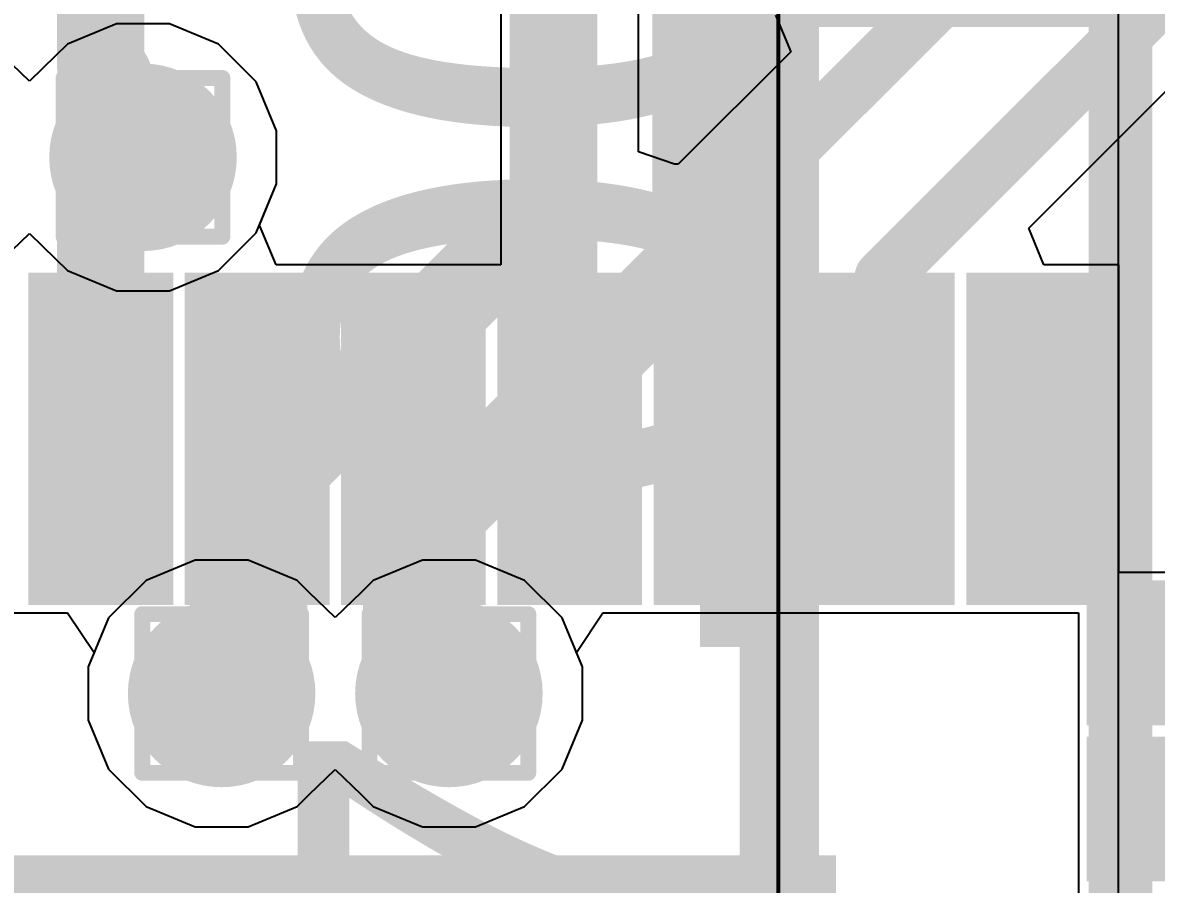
# Model space of a CAD drawing. Header units: inches. Extents: x -6 to 5433, y -4 to 5447.
# Drawn here: x 27.18 to 30.806, y 16.572 to 19.33 of the extents above; entities that cross this region are included whole.
import ezdxf

# ---------------------------------------------------------------- set-up
doc = ezdxf.new("R2010")
doc.units = ezdxf.units.IN
for name, color, linetype in [('Bottom Layer', 5, 'Continuous'), ('Drill Drawing', 1, 'Continuous'), ('Ground', 16, 'Continuous'), ('Mechanical 4', 56, 'Continuous'), ('Power', 76, 'Continuous'), ('Top Layer', 1, 'Continuous'), ('Top Overlay', 2, 'Continuous'), ('Top Paste', 8, 'Continuous'), ('Top Solder', 216, 'Continuous'), ('Via Holes', 16, 'Continuous')]:
    doc.layers.add(name, color=color, linetype=linetype)
doc.styles.add('Arial', font='', dxfattribs={"height": 0.2})
doc.styles.get('Arial').set_extended_font_data('Arial')

# ---------------------------------------------------------------- blocks, each defined once
blk = doc.blocks.new('64_VQFN__9_9__22')
at = {"layer": 'Top Layer'}
for points in [[(0.6200013, 4.86500297), (0.88000078, 4.86500297), (0.88000078, 4.005002149999999), (0.6200013, 4.005002149999999)], [(1.1200003, 4.86500297), (1.37999978, 4.86500297), (1.37999978, 4.005002149999999), (1.1200003, 4.005002149999999)], [(1.6199993, 4.86500297), (1.87999878, 4.86500297), (1.87999878, 4.005002149999999), (1.6199993, 4.005002149999999)], [(2.12000084, 4.86500297), (2.38000032, 4.86500297), (2.38000032, 4.005002149999999), (2.12000084, 4.005002149999999)], [(2.61999984, 4.86500297), (2.87999932, 4.86500297), (2.87999932, 4.005002149999999), (2.61999984, 4.005002149999999)], [(3.12000138, 4.86500297), (3.38000086, 4.86500297), (3.38000086, 4.005002149999999), (3.12000138, 4.005002149999999)], [(3.62000038, 4.86500297), (3.87999986, 4.86500297), (3.87999986, 4.005002149999999), (3.62000038, 4.005002149999999)], [(4.00499961, 3.8800024), (4.865000429999999, 3.8800024), (4.865000429999999, 3.62000292), (4.00499961, 3.62000292)], [(4.00499961, 3.3800034), (4.865000429999999, 3.3800034), (4.865000429999999, 3.12000392), (4.00499961, 3.12000392)]]:
    blk.add_hatch(color=1, dxfattribs=at).paths.add_polyline_path(points)
at = {"layer": 'Top Paste'}
for points in [[(0.6200013, 4.86500297), (0.88000078, 4.86500297), (0.88000078, 4.005002149999999), (0.6200013, 4.005002149999999)], [(1.1200003, 4.86500297), (1.37999978, 4.86500297), (1.37999978, 4.005002149999999), (1.1200003, 4.005002149999999)], [(1.6199993, 4.86500297), (1.87999878, 4.86500297), (1.87999878, 4.005002149999999), (1.6199993, 4.005002149999999)], [(2.12000084, 4.86500297), (2.38000032, 4.86500297), (2.38000032, 4.005002149999999), (2.12000084, 4.005002149999999)], [(2.61999984, 4.86500297), (2.87999932, 4.86500297), (2.87999932, 4.005002149999999), (2.61999984, 4.005002149999999)], [(3.12000138, 4.86500297), (3.38000086, 4.86500297), (3.38000086, 4.005002149999999), (3.12000138, 4.005002149999999)], [(3.62000038, 4.86500297), (3.87999986, 4.86500297), (3.87999986, 4.005002149999999), (3.62000038, 4.005002149999999)], [(4.00499961, 3.8800024), (4.865000429999999, 3.8800024), (4.865000429999999, 3.62000292), (4.00499961, 3.62000292)], [(4.00499961, 3.3800034), (4.865000429999999, 3.3800034), (4.865000429999999, 3.12000392), (4.00499961, 3.12000392)]]:
    blk.add_hatch(color=8, dxfattribs=at).paths.add_polyline_path(points)
at = {"layer": 'Top Solder'}
for points in [[(0.5184013, 4.966602969999999), (0.98160078, 4.966602969999999), (0.98160078, 3.903402149999999), (0.5184013, 3.903402149999999)], [(1.0184003, 4.966602969999999), (1.48159978, 4.966602969999999), (1.48159978, 3.903402149999999), (1.0184003, 3.903402149999999)], [(1.5183993, 4.966602969999999), (1.98159878, 4.966602969999999), (1.98159878, 3.903402149999999), (1.5183993, 3.903402149999999)], [(2.01840084, 4.966602969999999), (2.48160032, 4.966602969999999), (2.48160032, 3.903402149999999), (2.01840084, 3.903402149999999)], [(2.51839984, 4.966602969999999), (2.98159932, 4.966602969999999), (2.98159932, 3.903402149999999), (2.51839984, 3.903402149999999)], [(3.01840138, 4.966602969999999), (3.48160086, 4.966602969999999), (3.48160086, 3.903402149999999), (3.01840138, 3.903402149999999)], [(3.51840038, 4.966602969999999), (3.98159986, 4.966602969999999), (3.98159986, 3.903402149999999), (3.51840038, 3.903402149999999)], [(3.90339961, 3.9816024), (4.96660043, 3.9816024), (4.96660043, 3.51840292), (3.90339961, 3.51840292)], [(3.90339961, 3.4816034), (4.96660043, 3.4816034), (4.96660043, 3.01840392), (3.90339961, 3.01840392)], [(-3.10160035, 3.10160289), (3.10160035, 3.10160289), (3.10160035, -3.10159781), (-3.10160035, -3.10159781)]]:
    blk.add_hatch(color=216, dxfattribs=at).paths.add_polyline_path(points)
blk = doc.blocks.new('C___0603_178')
at = {"layer": 'Top Layer'}
for points in [[(-0.3809999999999999, 0.4445), (-0.3809999999999999, -0.4445), (-1.143, -0.4445), (-1.143, 0.4445)], [(1.143, 0.4445), (1.143, -0.4445), (0.3809999999999999, -0.4445), (0.3809999999999999, 0.4445)]]:
    blk.add_hatch(color=1, dxfattribs=at).paths.add_polyline_path(points)
at = {"layer": 'Top Paste'}
for points in [[(-0.3809999999999999, 0.4445), (-0.3809999999999999, -0.4445), (-1.143, -0.4445), (-1.143, 0.4445)], [(1.143, 0.4445), (1.143, -0.4445), (0.3809999999999999, -0.4445), (0.3809999999999999, 0.4445)]]:
    blk.add_hatch(color=8, dxfattribs=at).paths.add_polyline_path(points)
at = {"layer": 'Top Solder'}
for points in [[(-0.3210001199999999, 0.50449988), (-0.3210001199999999, -0.50449988), (-1.20299988, -0.50449988), (-1.20299988, 0.50449988)], [(1.20299988, 0.50449988), (1.20299988, -0.50449988), (0.3210001199999999, -0.50449988), (0.3210001199999999, 0.50449988)]]:
    blk.add_hatch(color=216, dxfattribs=at).paths.add_polyline_path(points)
at = {"layer": 'Top Overlay'}
for points in [[(-0.4571999999999999, 0.5334, 0.127, 0.127, 0), (-1.2446, 0.5334, 0.127, 0.127, 0)], [(-1.2446, -0.5334, 0.127, 0.127, 0), (-1.2446, 0.5334, 0.127, 0.127, 0)], [(1.2446, 0.5334, 0.127, 0.127, 0), (0.4571999999999999, 0.5334, 0.127, 0.127, 0)], [(1.2446, -0.5334, 0.127, 0.127, 0), (1.2446, 0.5334, 0.127, 0.127, 0)], [(-0.4571999999999999, -0.5334, 0.127, 0.127, 0), (-1.2446, -0.5334, 0.127, 0.127, 0)], [(1.2446, -0.5334, 0.127, 0.127, 0), (0.4571999999999999, -0.5334, 0.127, 0.127, 0)]]:
    blk.add_lwpolyline(points, format="xyseb", dxfattribs=at)
for points in [[(-1.27635, 0.5334, 0.0635, 0.0635, 1), (-1.21285, 0.5334, 0.0635, 0.0635, 1)], [(-1.27635, 0.5334, 0.0635, 0.0635, 1), (-1.21285, 0.5334, 0.0635, 0.0635, 1)], [(-0.4889499999999999, 0.5334, 0.0635, 0.0635, 1), (-0.42545, 0.5334, 0.0635, 0.0635, 1)], [(0.42545, 0.5334, 0.0635, 0.0635, 1), (0.4889499999999999, 0.5334, 0.0635, 0.0635, 1)], [(1.21285, 0.5334, 0.0635, 0.0635, 1), (1.27635, 0.5334, 0.0635, 0.0635, 1)], [(1.21285, 0.5334, 0.0635, 0.0635, 1), (1.27635, 0.5334, 0.0635, 0.0635, 1)], [(-1.27635, -0.5334, 0.0635, 0.0635, 1), (-1.21285, -0.5334, 0.0635, 0.0635, 1)], [(-1.27635, -0.5334, 0.0635, 0.0635, 1), (-1.21285, -0.5334, 0.0635, 0.0635, 1)], [(-0.4889499999999999, -0.5334, 0.0635, 0.0635, 1), (-0.42545, -0.5334, 0.0635, 0.0635, 1)], [(0.42545, -0.5334, 0.0635, 0.0635, 1), (0.4889499999999999, -0.5334, 0.0635, 0.0635, 1)], [(1.21285, -0.5334, 0.0635, 0.0635, 1), (1.27635, -0.5334, 0.0635, 0.0635, 1)], [(1.21285, -0.5334, 0.0635, 0.0635, 1), (1.27635, -0.5334, 0.0635, 0.0635, 1)]]:
    blk.add_lwpolyline(points, format="xyseb", close=True, dxfattribs=at)

msp = doc.modelspace()

# ---------------------------------------------------------------- hatches: boundary and pattern name
at = {"layer": 'Bottom Layer'}
h = msp.add_hatch(color=5, dxfattribs=at)
edge = h.paths.add_edge_path()
edge.add_arc((27.56453974, 18.89890556), 0.2999994, 0, 360)
h = msp.add_hatch(color=5, dxfattribs=at)
edge = h.paths.add_edge_path()
edge.add_arc((27.81613436, 17.18305428), 0.2999994, 0, 360)
h = msp.add_hatch(color=5, dxfattribs=at)
edge = h.paths.add_edge_path()
edge.add_arc((28.54313316, 17.18305428), 0.2999994, 0, 360)
at = {"layer": 'Ground'}
h = msp.add_hatch(color=16, dxfattribs=at)
edge = h.paths.add_edge_path()
edge.add_arc((27.56453974, 18.89890556), 0.2999994, 0, 360)
h = msp.add_hatch(color=16, dxfattribs=at)
edge = h.paths.add_edge_path()
edge.add_arc((27.81613436, 17.18305428), 0.2999994, 0, 360)
h = msp.add_hatch(color=16, dxfattribs=at)
edge = h.paths.add_edge_path()
edge.add_arc((28.54313316, 17.18305428), 0.2999994, 0, 360)
at = {"layer": 'Power'}
h = msp.add_hatch(color=76, dxfattribs=at)
edge = h.paths.add_edge_path()
edge.add_arc((27.56453974, 18.89890556), 0.2999994, 0, 360)
h = msp.add_hatch(color=76, dxfattribs=at)
edge = h.paths.add_edge_path()
edge.add_arc((27.81613436, 17.18305428), 0.2999994, 0, 360)
h = msp.add_hatch(color=76, dxfattribs=at)
edge = h.paths.add_edge_path()
edge.add_arc((28.54313316, 17.18305428), 0.2999994, 0, 360)
at = {"layer": 'Top Layer'}
h = msp.add_hatch(color=1, dxfattribs=at)
edge = h.paths.add_edge_path()
edge.add_arc((27.56453974, 18.89890556), 0.2999994, 0, 360)
h = msp.add_hatch(color=1, dxfattribs=at)
edge = h.paths.add_edge_path()
edge.add_arc((27.81613436, 17.18305428), 0.2999994, 0, 360)
h = msp.add_hatch(color=1, dxfattribs=at)
edge = h.paths.add_edge_path()
edge.add_arc((28.54313316, 17.18305428), 0.2999994, 0, 360)
at = {"layer": 'Via Holes'}
h = msp.add_hatch(color=7, dxfattribs=at)
edge = h.paths.add_edge_path()
edge.add_arc((27.56453974, 18.89890556), 0.1499997, 0, 360)
h = msp.add_hatch(color=7, dxfattribs=at)
edge = h.paths.add_edge_path()
edge.add_arc((27.81613436, 17.18305428), 0.1499997, 0, 360)
h = msp.add_hatch(color=7, dxfattribs=at)
edge = h.paths.add_edge_path()
edge.add_arc((28.54313316, 17.18305428), 0.1499997, 0, 360)

# ---------------------------------------------------------------- linework, layer by layer
at = {"layer": 'Bottom Layer'}
for points in [[(29.33393422, 18.57300578, 0.2794, 0.2794, 0), (29.33393422, 27.15566832, 0.2794, 0.2794, 0)], [(28.87673422, 18.7623831, 0.2794, 0.2794, 0), (28.87673422, 23.705947, 0.2794, 0.2794, 0)], [(30.69155914, 15.02797604, 0.2032, 0.2032, 0), (30.69155914, 22.34024996, 0.2032, 0.2032, 0)], [(27.42964034, 19.18008356, 0.2794, 0.2794, 0), (27.42964034, 19.88219798, 0.2794, 0.2794, 0)], [(27.42964034, 19.18008356, 0.2794, 0.2794, 0), (27.45504288, 19.15468102, 0.2794, 0.2794, 0)], [(27.45504288, 19.00840242, 0.2794, 0.2794, 0), (27.45504288, 19.15468102, 0.2794, 0.2794, 0)], [(27.45504288, 19.00840242, 0.2794, 0.2794, 0), (27.56453974, 18.89890556, 0.2794, 0.2794, 0)], [(27.95103376, 17.83668264, 0.2794, 0.2794, 0), (28.87673422, 18.7623831, 0.2794, 0.2794, 0)], [(28.40823376, 17.64730532, 0.2794, 0.2794, 0), (29.33393422, 18.57300578, 0.2794, 0.2794, 0)], [(27.95103376, 17.31795368, 0.2794, 0.2794, 0), (27.95103376, 17.83668264, 0.2794, 0.2794, 0)], [(28.40823376, 17.31795368, 0.2794, 0.2794, 0), (28.40823376, 17.64730532, 0.2794, 0.2794, 0)], [(27.81613436, 17.18305428, 0.2794, 0.2794, 0), (27.95103376, 17.31795368, 0.2794, 0.2794, 0)], [(28.40823376, 17.31795368, 0.2794, 0.2794, 0), (28.54313316, 17.18305428, 0.2794, 0.2794, 0)]]:
    msp.add_lwpolyline(points, format="xyseb", dxfattribs=at)
for points in [[(27.35979034, 19.18008356, 0.1397, 0.1397, 1), (27.49949034, 19.18008356, 0.1397, 0.1397, 1)], [(27.35979034, 19.18008356, 0.1397, 0.1397, 1), (27.49949034, 19.18008356, 0.1397, 0.1397, 1)], [(27.38519288, 19.15468102, 0.1397, 0.1397, 1), (27.52489288, 19.15468102, 0.1397, 0.1397, 1)], [(27.38519288, 19.15468102, 0.1397, 0.1397, 1), (27.52489288, 19.15468102, 0.1397, 0.1397, 1)], [(27.38519288, 19.00840242, 0.1397, 0.1397, 1), (27.52489288, 19.00840242, 0.1397, 0.1397, 1)], [(27.38519288, 19.00840242, 0.1397, 0.1397, 1), (27.52489288, 19.00840242, 0.1397, 0.1397, 1)], [(27.49468974, 18.89890556, 0.1397, 0.1397, 1), (27.63438974, 18.89890556, 0.1397, 0.1397, 1)], [(28.80688422, 18.7623831, 0.1397, 0.1397, 1), (28.94658422, 18.7623831, 0.1397, 0.1397, 1)], [(28.80688422, 18.7623831, 0.1397, 0.1397, 1), (28.94658422, 18.7623831, 0.1397, 0.1397, 1)], [(29.26408422, 18.57300578, 0.1397, 0.1397, 1), (29.40378422, 18.57300578, 0.1397, 0.1397, 1)], [(29.26408422, 18.57300578, 0.1397, 0.1397, 1), (29.40378422, 18.57300578, 0.1397, 0.1397, 1)], [(27.88118376, 17.83668264, 0.1397, 0.1397, 1), (28.02088376, 17.83668264, 0.1397, 0.1397, 1)], [(27.88118376, 17.83668264, 0.1397, 0.1397, 1), (28.02088376, 17.83668264, 0.1397, 0.1397, 1)], [(28.33838376, 17.64730532, 0.1397, 0.1397, 1), (28.47808376, 17.64730532, 0.1397, 0.1397, 1)], [(28.33838376, 17.64730532, 0.1397, 0.1397, 1), (28.47808376, 17.64730532, 0.1397, 0.1397, 1)], [(27.88118376, 17.31795368, 0.1397, 0.1397, 1), (28.02088376, 17.31795368, 0.1397, 0.1397, 1)], [(27.88118376, 17.31795368, 0.1397, 0.1397, 1), (28.02088376, 17.31795368, 0.1397, 0.1397, 1)], [(28.33838376, 17.31795368, 0.1397, 0.1397, 1), (28.47808376, 17.31795368, 0.1397, 0.1397, 1)], [(28.33838376, 17.31795368, 0.1397, 0.1397, 1), (28.47808376, 17.31795368, 0.1397, 0.1397, 1)], [(27.74628436, 17.18305428, 0.1397, 0.1397, 1), (27.88598436, 17.18305428, 0.1397, 0.1397, 1)], [(28.47328316, 17.18305428, 0.1397, 0.1397, 1), (28.61298316, 17.18305428, 0.1397, 0.1397, 1)]]:
    msp.add_lwpolyline(points, format="xyseb", close=True, dxfattribs=at)
at = {"layer": 'Drill Drawing'}
for points in [[(27.31053974, 19.15290556, 0.0508, 0.0508, 0), (27.81853974, 19.15290556, 0.0508, 0.0508, 0)], [(27.31053974, 18.64490556, 0.0508, 0.0508, 0), (27.31053974, 19.15290556, 0.0508, 0.0508, 0)], [(27.81853974, 18.64490556, 0.0508, 0.0508, 0), (27.81853974, 19.15290556, 0.0508, 0.0508, 0)], [(27.41213974, 19.05130556, 0.0508, 0.0508, 0), (27.71693974, 19.05130556, 0.0508, 0.0508, 0)], [(27.41213974, 18.74650556, 0.0508, 0.0508, 0), (27.41213974, 19.05130556, 0.0508, 0.0508, 0)], [(27.71693974, 18.74650556, 0.0508, 0.0508, 0), (27.71693974, 19.05130556, 0.0508, 0.0508, 0)], [(27.41213974, 18.74650556, 0.0508, 0.0508, 0), (27.71693974, 18.74650556, 0.0508, 0.0508, 0)], [(27.31053974, 18.64490556, 0.0508, 0.0508, 0), (27.81853974, 18.64490556, 0.0508, 0.0508, 0)], [(27.56213436, 17.43705428, 0.0508, 0.0508, 0), (28.07013436, 17.43705428, 0.0508, 0.0508, 0)], [(27.56213436, 16.92905428, 0.0508, 0.0508, 0), (27.56213436, 17.43705428, 0.0508, 0.0508, 0)], [(28.07013436, 16.92905428, 0.0508, 0.0508, 0), (28.07013436, 17.43705428, 0.0508, 0.0508, 0)], [(28.28913316, 17.43705428, 0.0508, 0.0508, 0), (28.79713316, 17.43705428, 0.0508, 0.0508, 0)], [(28.28913316, 16.92905428, 0.0508, 0.0508, 0), (28.28913316, 17.43705428, 0.0508, 0.0508, 0)], [(28.79713316, 16.92905428, 0.0508, 0.0508, 0), (28.79713316, 17.43705428, 0.0508, 0.0508, 0)], [(27.66373436, 17.33545428, 0.0508, 0.0508, 0), (27.96853436, 17.33545428, 0.0508, 0.0508, 0)], [(27.66373436, 17.03065428, 0.0508, 0.0508, 0), (27.66373436, 17.33545428, 0.0508, 0.0508, 0)], [(27.96853436, 17.03065428, 0.0508, 0.0508, 0), (27.96853436, 17.33545428, 0.0508, 0.0508, 0)], [(28.39073316, 17.33545428, 0.0508, 0.0508, 0), (28.69553316, 17.33545428, 0.0508, 0.0508, 0)], [(28.39073316, 17.03065428, 0.0508, 0.0508, 0), (28.39073316, 17.33545428, 0.0508, 0.0508, 0)], [(28.69553316, 17.03065428, 0.0508, 0.0508, 0), (28.69553316, 17.33545428, 0.0508, 0.0508, 0)], [(27.66373436, 17.03065428, 0.0508, 0.0508, 0), (27.96853436, 17.03065428, 0.0508, 0.0508, 0)], [(28.39073316, 17.03065428, 0.0508, 0.0508, 0), (28.69553316, 17.03065428, 0.0508, 0.0508, 0)], [(27.56213436, 16.92905428, 0.0508, 0.0508, 0), (28.07013436, 16.92905428, 0.0508, 0.0508, 0)], [(28.28913316, 16.92905428, 0.0508, 0.0508, 0), (28.79713316, 16.92905428, 0.0508, 0.0508, 0)]]:
    msp.add_lwpolyline(points, format="xyseb", dxfattribs=at)
for points in [[(27.29783974, 19.15290556, 0.0254, 0.0254, 1), (27.32323974, 19.15290556, 0.0254, 0.0254, 1)], [(27.29783974, 19.15290556, 0.0254, 0.0254, 1), (27.32323974, 19.15290556, 0.0254, 0.0254, 1)], [(27.80583974, 19.15290556, 0.0254, 0.0254, 1), (27.83123974, 19.15290556, 0.0254, 0.0254, 1)], [(27.80583974, 19.15290556, 0.0254, 0.0254, 1), (27.83123974, 19.15290556, 0.0254, 0.0254, 1)], [(27.39943973999999, 19.05130556, 0.0254, 0.0254, 1), (27.42483974, 19.05130556, 0.0254, 0.0254, 1)], [(27.39943973999999, 19.05130556, 0.0254, 0.0254, 1), (27.42483974, 19.05130556, 0.0254, 0.0254, 1)], [(27.70423973999999, 19.05130556, 0.0254, 0.0254, 1), (27.72963974, 19.05130556, 0.0254, 0.0254, 1)], [(27.70423973999999, 19.05130556, 0.0254, 0.0254, 1), (27.72963974, 19.05130556, 0.0254, 0.0254, 1)], [(27.39943973999999, 18.74650556, 0.0254, 0.0254, 1), (27.42483974, 18.74650556, 0.0254, 0.0254, 1)], [(27.39943973999999, 18.74650556, 0.0254, 0.0254, 1), (27.42483974, 18.74650556, 0.0254, 0.0254, 1)], [(27.70423973999999, 18.74650556, 0.0254, 0.0254, 1), (27.72963974, 18.74650556, 0.0254, 0.0254, 1)], [(27.70423973999999, 18.74650556, 0.0254, 0.0254, 1), (27.72963974, 18.74650556, 0.0254, 0.0254, 1)], [(27.29783974, 18.64490556, 0.0254, 0.0254, 1), (27.32323974, 18.64490556, 0.0254, 0.0254, 1)], [(27.29783974, 18.64490556, 0.0254, 0.0254, 1), (27.32323974, 18.64490556, 0.0254, 0.0254, 1)], [(27.80583974, 18.64490556, 0.0254, 0.0254, 1), (27.83123974, 18.64490556, 0.0254, 0.0254, 1)], [(27.80583974, 18.64490556, 0.0254, 0.0254, 1), (27.83123974, 18.64490556, 0.0254, 0.0254, 1)], [(27.54943436, 17.43705428, 0.0254, 0.0254, 1), (27.57483436, 17.43705428, 0.0254, 0.0254, 1)], [(27.54943436, 17.43705428, 0.0254, 0.0254, 1), (27.57483436, 17.43705428, 0.0254, 0.0254, 1)], [(28.05743435999999, 17.43705428, 0.0254, 0.0254, 1), (28.08283436, 17.43705428, 0.0254, 0.0254, 1)], [(28.05743435999999, 17.43705428, 0.0254, 0.0254, 1), (28.08283436, 17.43705428, 0.0254, 0.0254, 1)], [(28.27643316, 17.43705428, 0.0254, 0.0254, 1), (28.30183316, 17.43705428, 0.0254, 0.0254, 1)], [(28.27643316, 17.43705428, 0.0254, 0.0254, 1), (28.30183316, 17.43705428, 0.0254, 0.0254, 1)], [(28.78443316, 17.43705428, 0.0254, 0.0254, 1), (28.80983316, 17.43705428, 0.0254, 0.0254, 1)], [(28.78443316, 17.43705428, 0.0254, 0.0254, 1), (28.80983316, 17.43705428, 0.0254, 0.0254, 1)], [(27.65103436, 17.33545428, 0.0254, 0.0254, 1), (27.67643436, 17.33545428, 0.0254, 0.0254, 1)], [(27.65103436, 17.33545428, 0.0254, 0.0254, 1), (27.67643436, 17.33545428, 0.0254, 0.0254, 1)], [(27.95583436, 17.33545428, 0.0254, 0.0254, 1), (27.98123436, 17.33545428, 0.0254, 0.0254, 1)], [(27.95583436, 17.33545428, 0.0254, 0.0254, 1), (27.98123436, 17.33545428, 0.0254, 0.0254, 1)], [(28.37803316, 17.33545428, 0.0254, 0.0254, 1), (28.40343316, 17.33545428, 0.0254, 0.0254, 1)], [(28.37803316, 17.33545428, 0.0254, 0.0254, 1), (28.40343316, 17.33545428, 0.0254, 0.0254, 1)], [(28.68283316, 17.33545428, 0.0254, 0.0254, 1), (28.70823316, 17.33545428, 0.0254, 0.0254, 1)], [(28.68283316, 17.33545428, 0.0254, 0.0254, 1), (28.70823316, 17.33545428, 0.0254, 0.0254, 1)], [(27.65103436, 17.03065428, 0.0254, 0.0254, 1), (27.67643436, 17.03065428, 0.0254, 0.0254, 1)], [(27.65103436, 17.03065428, 0.0254, 0.0254, 1), (27.67643436, 17.03065428, 0.0254, 0.0254, 1)], [(27.95583436, 17.03065428, 0.0254, 0.0254, 1), (27.98123436, 17.03065428, 0.0254, 0.0254, 1)], [(27.95583436, 17.03065428, 0.0254, 0.0254, 1), (27.98123436, 17.03065428, 0.0254, 0.0254, 1)], [(28.37803316, 17.03065428, 0.0254, 0.0254, 1), (28.40343316, 17.03065428, 0.0254, 0.0254, 1)], [(28.37803316, 17.03065428, 0.0254, 0.0254, 1), (28.40343316, 17.03065428, 0.0254, 0.0254, 1)], [(28.68283316, 17.03065428, 0.0254, 0.0254, 1), (28.70823316, 17.03065428, 0.0254, 0.0254, 1)], [(28.68283316, 17.03065428, 0.0254, 0.0254, 1), (28.70823316, 17.03065428, 0.0254, 0.0254, 1)], [(27.54943436, 16.92905428, 0.0254, 0.0254, 1), (27.57483436, 16.92905428, 0.0254, 0.0254, 1)], [(27.54943436, 16.92905428, 0.0254, 0.0254, 1), (27.57483436, 16.92905428, 0.0254, 0.0254, 1)], [(28.05743435999999, 16.92905428, 0.0254, 0.0254, 1), (28.08283436, 16.92905428, 0.0254, 0.0254, 1)], [(28.05743435999999, 16.92905428, 0.0254, 0.0254, 1), (28.08283436, 16.92905428, 0.0254, 0.0254, 1)], [(28.27643316, 16.92905428, 0.0254, 0.0254, 1), (28.30183316, 16.92905428, 0.0254, 0.0254, 1)], [(28.27643316, 16.92905428, 0.0254, 0.0254, 1), (28.30183316, 16.92905428, 0.0254, 0.0254, 1)], [(28.78443316, 16.92905428, 0.0254, 0.0254, 1), (28.80983316, 16.92905428, 0.0254, 0.0254, 1)], [(28.78443316, 16.92905428, 0.0254, 0.0254, 1), (28.80983316, 16.92905428, 0.0254, 0.0254, 1)]]:
    msp.add_lwpolyline(points, format="xyseb", close=True, dxfattribs=at)
at = {"layer": 'Ground'}
for p, q in [((27.47960467999999, 19.32590496), (27.32266569999999, 19.2608962)), ((27.6494748, 19.32590496), (27.47960467999999, 19.32590496)), ((27.80641378, 19.2608962), (27.6494748, 19.32590496)), ((27.32266569999999, 19.2608962), (27.28400689999999, 19.2222374)), ((27.92653038, 19.1407796), (27.80641378, 19.2608962)), ((27.20104034, 19.14223756), (27.11807378, 19.2222374)), ((27.28400689999999, 19.2222374), (27.20104034, 19.14223756)), ((27.99153914, 18.98384062), (27.92653038, 19.1407796)), ((27.99153914, 18.8139705), (27.99153914, 18.98384062)), ((27.92653038, 18.65703152), (27.99153914, 18.8139705)), ((27.11807378, 18.57557372), (27.20104034, 18.65557356)), ((27.20104034, 18.65557356), (27.28400689999999, 18.57557372)), ((27.80641378, 18.53691492), (27.92653038, 18.65703152)), ((27.28400689999999, 18.57557372), (27.32266569999999, 18.53691492)), ((27.32266569999999, 18.53691492), (27.47960467999999, 18.47190616)), ((27.6494748, 18.47190616), (27.80641378, 18.53691492)), ((27.47960467999999, 18.47190616), (27.6494748, 18.47190616)), ((27.7311993, 17.61005368), (27.57426032, 17.54504492)), ((27.90106942, 17.61005368), (27.7311993, 17.61005368)), ((28.0580084, 17.54504492), (27.90106942, 17.61005368)), ((28.4581981, 17.61005368), (28.30125912, 17.54504492)), ((28.62806822, 17.61005368), (28.4581981, 17.61005368)), ((28.7850072, 17.54504492), (28.62806822, 17.61005368)), ((27.57426032, 17.54504492), (27.45414372, 17.42492832)), ((28.0966672, 17.50638612), (28.0580084, 17.54504492)), ((28.30125912, 17.54504492), (28.26260032, 17.50638612)), ((28.90512379999999, 17.42492832), (28.7850072, 17.54504492)), ((28.17963376, 17.42638628), (28.0966672, 17.50638612)), ((28.26260032, 17.50638612), (28.17963376, 17.42638628)), ((27.45414372, 17.42492832), (27.38913496, 17.26798934)), ((28.97013256, 17.26798934), (28.90512379999999, 17.42492832)), ((27.38913496, 17.26798934), (27.38913496, 17.09811922)), ((28.97013256, 17.09811922), (28.97013256, 17.26798934)), ((27.38913496, 17.09811922), (27.45414372, 16.94118024)), ((28.90512379999999, 16.94118024), (28.97013256, 17.09811922)), ((27.45414372, 16.94118024), (27.57426032, 16.82106364)), ((28.0966672, 16.85972244), (28.17963376, 16.93972228)), ((28.17963376, 16.93972228), (28.26260032, 16.85972244)), ((28.7850072, 16.82106364), (28.90512379999999, 16.94118024)), ((28.0580084, 16.82106364), (28.0966672, 16.85972244)), ((28.26260032, 16.85972244), (28.30125912, 16.82106364)), ((27.57426032, 16.82106364), (27.7311993, 16.75605488)), ((27.90106942, 16.75605488), (28.0580084, 16.82106364)), ((28.30125912, 16.82106364), (28.4581981, 16.75605488)), ((28.62806822, 16.75605488), (28.7850072, 16.82106364)), ((27.7311993, 16.75605488), (27.90106942, 16.75605488)), ((28.4581981, 16.75605488), (28.62806822, 16.75605488))]:
    msp.add_line(p, q, dxfattribs=at)
at = {"layer": 'Mechanical 4'}
for points in [[(29.59998906, 12.550013, 0.254, 0.254, 0), (29.59998906, 27.45001368, 0.254, 0.254, 0)], [(29.59718998, 12.54498888, 0.0127, 0.0127, 0), (29.59718998, 27.44498956, 0.0127, 0.0127, 0)]]:
    msp.add_lwpolyline(points, format="xyseb", dxfattribs=at)
at = {"layer": 'Power'}
for p, q in [((30.68463256, 20.57345644), (30.68463256, 8.750962939999999)), ((27.47960467999999, 19.32590496), (27.32266569999999, 19.2608962)), ((27.6494748, 19.32590496), (27.47960467999999, 19.32590496)), ((27.80641378, 19.2608962), (27.6494748, 19.32590496)), ((27.32266569999999, 19.2608962), (27.28400689999999, 19.2222374)), ((27.92653038, 19.1407796), (27.80641378, 19.2608962)), ((27.20104034, 19.14223756), (27.11807378, 19.2222374)), ((27.28400689999999, 19.2222374), (27.20104034, 19.14223756)), ((27.99153914, 18.98384062), (27.92653038, 19.1407796)), ((27.99153914, 18.8139705), (27.99153914, 18.98384062)), ((27.92653038, 18.65703152), (27.99153914, 18.8139705)), ((27.11807378, 18.57557372), (27.20104034, 18.65557356)), ((27.20104034, 18.65557356), (27.28400689999999, 18.57557372)), ((27.80641378, 18.53691492), (27.92653038, 18.65703152)), ((27.28400689999999, 18.57557372), (27.32266569999999, 18.53691492)), ((27.32266569999999, 18.53691492), (27.47960467999999, 18.47190616)), ((27.6494748, 18.47190616), (27.80641378, 18.53691492)), ((27.47960467999999, 18.47190616), (27.6494748, 18.47190616)), ((27.7311993, 17.61005368), (27.57426032, 17.54504492)), ((27.90106942, 17.61005368), (27.7311993, 17.61005368)), ((28.0580084, 17.54504492), (27.90106942, 17.61005368)), ((28.4581981, 17.61005368), (28.30125912, 17.54504492)), ((28.62806822, 17.61005368), (28.4581981, 17.61005368)), ((28.7850072, 17.54504492), (28.62806822, 17.61005368)), ((27.57426032, 17.54504492), (27.45414372, 17.42492832)), ((28.0966672, 17.50638612), (28.0580084, 17.54504492)), ((28.30125912, 17.54504492), (28.26260032, 17.50638612)), ((28.90512379999999, 17.42492832), (28.7850072, 17.54504492)), ((28.17963376, 17.42638628), (28.0966672, 17.50638612)), ((28.26260032, 17.50638612), (28.17963376, 17.42638628)), ((27.45414372, 17.42492832), (27.38913496, 17.26798934)), ((28.97013256, 17.26798934), (28.90512379999999, 17.42492832)), ((27.38913496, 17.26798934), (27.38913496, 17.09811922)), ((28.97013256, 17.09811922), (28.97013256, 17.26798934)), ((27.38913496, 17.09811922), (27.45414372, 16.94118024)), ((28.90512379999999, 16.94118024), (28.97013256, 17.09811922)), ((27.45414372, 16.94118024), (27.57426032, 16.82106364)), ((28.0966672, 16.85972244), (28.17963376, 16.93972228)), ((28.17963376, 16.93972228), (28.26260032, 16.85972244)), ((28.7850072, 16.82106364), (28.90512379999999, 16.94118024)), ((28.0580084, 16.82106364), (28.0966672, 16.85972244)), ((28.26260032, 16.85972244), (28.30125912, 16.82106364)), ((27.57426032, 16.82106364), (27.7311993, 16.75605488)), ((27.90106942, 16.75605488), (28.0580084, 16.82106364)), ((28.30125912, 16.82106364), (28.4581981, 16.75605488)), ((28.62806822, 16.75605488), (28.7850072, 16.82106364)), ((27.7311993, 16.75605488), (27.90106942, 16.75605488)), ((28.4581981, 16.75605488), (28.62806822, 16.75605488))]:
    msp.add_line(p, q, dxfattribs=at)
at = {"layer": 'Top Layer'}
for p, q in [((28.70950569999999, 19.73525644), (28.70950569999999, 18.55505306)), ((29.1497639, 18.91699544), (29.1497639, 19.73525644)), ((30.39820438, 18.67238582), (31.232475, 19.50665644)), ((29.58800026, 19.35425644), (29.63660316, 19.23692368)), ((27.47960467999999, 19.32590496), (27.32266569999999, 19.2608962)), ((27.6494748, 19.32590496), (27.47960467999999, 19.32590496)), ((27.80641378, 19.2608962), (27.6494748, 19.32590496)), ((27.32266569999999, 19.2608962), (27.28400689999999, 19.2222374)), ((27.92653038, 19.1407796), (27.80641378, 19.2608962)), ((27.20104034, 19.14223756), (27.11807378, 19.2222374)), ((27.28400689999999, 19.2222374), (27.20104034, 19.14223756)), ((29.63660316, 19.23692368), (29.2767639, 18.87708442)), ((27.99153914, 18.98384062), (27.92653038, 19.1407796)), ((27.99153914, 18.8139705), (27.99153914, 18.98384062)), ((29.26480304, 18.87745526), (29.1497639, 18.91699544)), ((29.2767639, 18.87708442), (29.26480304, 18.87745526)), ((27.93689612, 18.6820556), (27.99153914, 18.8139705)), ((27.99048758, 18.55505306), (27.93689612, 18.6820556)), ((30.44680474, 18.55505306), (30.39820438, 18.67238582)), ((28.70950569999999, 18.55505306), (27.99048758, 18.55505306)), ((30.68663408, 18.55505306), (30.44680474, 18.55505306)), ((30.68663408, 17.57005376), (30.68663408, 18.55505306)), ((31.67163338, 17.57005376), (30.68663408, 17.57005376)), ((26.53591086, 17.44105478), (27.32335658, 17.44105478)), ((27.32335658, 17.44105478), (27.40821544, 17.31405224)), ((28.95105208, 17.31405224), (29.03591094, 17.44105478)), ((29.03591094, 17.44105478), (30.5576351, 17.44105478)), ((30.5576351, 17.44105478), (30.5576351, 17.05605428)), ((27.40821544, 17.31405224), (27.38913496, 17.26798934)), ((28.97013256, 17.26798934), (28.95105208, 17.31405224)), ((27.38913496, 17.26798934), (27.38913496, 17.09811922)), ((28.97013256, 17.09811922), (28.97013256, 17.26798934)), ((27.38913496, 17.09811922), (27.45414372, 16.94118024)), ((28.90512379999999, 16.94118024), (28.97013256, 17.09811922)), ((30.5576351, 17.05605428), (30.5576351, 16.0155255)), ((27.45414372, 16.94118024), (27.57426032, 16.82106364)), ((28.0966672, 16.85972244), (28.17963376, 16.93972228)), ((28.17963376, 16.93972228), (28.26260032, 16.85972244)), ((28.7850072, 16.82106364), (28.90512379999999, 16.94118024)), ((28.0580084, 16.82106364), (28.0966672, 16.85972244)), ((28.26260032, 16.85972244), (28.30125912, 16.82106364)), ((27.57426032, 16.82106364), (27.7311993, 16.75605488)), ((27.90106942, 16.75605488), (28.0580084, 16.82106364)), ((28.30125912, 16.82106364), (28.4581981, 16.75605488)), ((28.62806822, 16.75605488), (28.7850072, 16.82106364)), ((27.7311993, 16.75605488), (27.90106942, 16.75605488)), ((28.4581981, 16.75605488), (28.62806822, 16.75605488))]:
    msp.add_line(p, q, dxfattribs=at)
for points in [[(29.92963534, 18.5151268, 0.1778, 0.1778, 0), (31.32873338, 19.91422484, 0.1778, 0.1778, 0)], [(28.9296348, 17.99805392, 0.1778, 0.1778, 0), (28.9296348, 19.86015586, 0.1778, 0.1778, 0)], [(29.4296338, 18.71864684, 0.1778, 0.1778, 0), (30.1337345, 19.42274754, 0.1778, 0.1778, 0)], [(27.42964034, 18.76400616, 0.2794, 0.2794, 0), (27.56453974, 18.89890556, 0.2794, 0.2794, 0)], [(27.42964034, 17.998059, 0.2794, 0.2794, 0), (27.42964034, 18.76400616, 0.2794, 0.2794, 0)], [(29.4296338, 17.99805392, 0.1778, 0.1778, 0), (29.4296338, 18.71864684, 0.1778, 0.1778, 0)], [(29.92963534, 17.99805392, 0.1778, 0.1778, 0), (29.92963534, 18.5151268, 0.1778, 0.1778, 0)], [(27.42963525999999, 17.99805392, 0.2794, 0.2794, 0), (27.42964034, 17.998059, 0.2794, 0.2794, 0)], [(27.92963426, 17.29655418, 0.2794, 0.2794, 0), (27.92963426, 17.99805392, 0.2794, 0.2794, 0)], [(28.42963326, 17.29655418, 0.2794, 0.2794, 0), (28.42963326, 17.99805392, 0.2794, 0.2794, 0)], [(27.81613436, 17.18305428, 0.2794, 0.2794, 0), (27.92963426, 17.29655418, 0.2794, 0.2794, 0)], [(28.42963326, 17.29655418, 0.2794, 0.2794, 0), (28.54313316, 17.18305428, 0.2794, 0.2794, 0)]]:
    msp.add_lwpolyline(points, format="xyseb", dxfattribs=at)
for points in [[(27.49468974, 18.89890556, 0.1397, 0.1397, 1), (27.63438974, 18.89890556, 0.1397, 0.1397, 1)], [(27.35979034, 18.76400616, 0.1397, 0.1397, 1), (27.49949034, 18.76400616, 0.1397, 0.1397, 1)], [(27.35979034, 18.76400616, 0.1397, 0.1397, 1), (27.49949034, 18.76400616, 0.1397, 0.1397, 1)], [(29.3851838, 18.71864684, 0.08889999999999999, 0.08889999999999999, 1), (29.4740838, 18.71864684, 0.08889999999999999, 0.08889999999999999, 1)], [(29.3851838, 18.71864684, 0.08889999999999999, 0.08889999999999999, 1), (29.4740838, 18.71864684, 0.08889999999999999, 0.08889999999999999, 1)], [(29.88518534, 18.5151268, 0.08889999999999999, 0.08889999999999999, 1), (29.97408533999999, 18.5151268, 0.08889999999999999, 0.08889999999999999, 1)], [(29.88518534, 18.5151268, 0.08889999999999999, 0.08889999999999999, 1), (29.97408533999999, 18.5151268, 0.08889999999999999, 0.08889999999999999, 1)], [(27.35978526, 17.99805392, 0.1397, 0.1397, 1), (27.49948526, 17.99805392, 0.1397, 0.1397, 1)], [(27.35979034, 17.998059, 0.1397, 0.1397, 1), (27.49949034, 17.998059, 0.1397, 0.1397, 1)], [(27.35979034, 17.998059, 0.1397, 0.1397, 1), (27.49949034, 17.998059, 0.1397, 0.1397, 1)], [(27.85978426, 17.99805392, 0.1397, 0.1397, 1), (27.99948426, 17.99805392, 0.1397, 0.1397, 1)], [(28.35978326, 17.99805392, 0.1397, 0.1397, 1), (28.49948326, 17.99805392, 0.1397, 0.1397, 1)], [(28.88518479999999, 17.99805392, 0.08889999999999999, 0.08889999999999999, 1), (28.9740848, 17.99805392, 0.08889999999999999, 0.08889999999999999, 1)], [(29.3851838, 17.99805392, 0.08889999999999999, 0.08889999999999999, 1), (29.4740838, 17.99805392, 0.08889999999999999, 0.08889999999999999, 1)], [(29.88518534, 17.99805392, 0.08889999999999999, 0.08889999999999999, 1), (29.97408533999999, 17.99805392, 0.08889999999999999, 0.08889999999999999, 1)], [(27.85978426, 17.29655418, 0.1397, 0.1397, 1), (27.99948426, 17.29655418, 0.1397, 0.1397, 1)], [(27.85978426, 17.29655418, 0.1397, 0.1397, 1), (27.99948426, 17.29655418, 0.1397, 0.1397, 1)], [(28.35978326, 17.29655418, 0.1397, 0.1397, 1), (28.49948326, 17.29655418, 0.1397, 0.1397, 1)], [(28.35978326, 17.29655418, 0.1397, 0.1397, 1), (28.49948326, 17.29655418, 0.1397, 0.1397, 1)], [(27.74628436, 17.18305428, 0.1397, 0.1397, 1), (27.88598436, 17.18305428, 0.1397, 0.1397, 1)], [(28.47328316, 17.18305428, 0.1397, 0.1397, 1), (28.61298316, 17.18305428, 0.1397, 0.1397, 1)]]:
    msp.add_lwpolyline(points, format="xyseb", close=True, dxfattribs=at)

# ---------------------------------------------------------------- block references
at = {"rotation": 270}
msp.add_blockref('C___0603_178', (30.1337345, 20.62425644), dxfattribs=at)
msp.add_blockref('64_VQFN__9_9__22', (26.67963422, 13.56305136))

# ---------------------------------------------------------------- texts
at = {"layer": 'Mechanical 4', "style": 'Arial'}
msp.add_text('17.00mm', height=1.524, rotation=90, dxfattribs=at).set_placement((29.58285676, 14.7691729))

doc.saveas('drawing.dxf')
